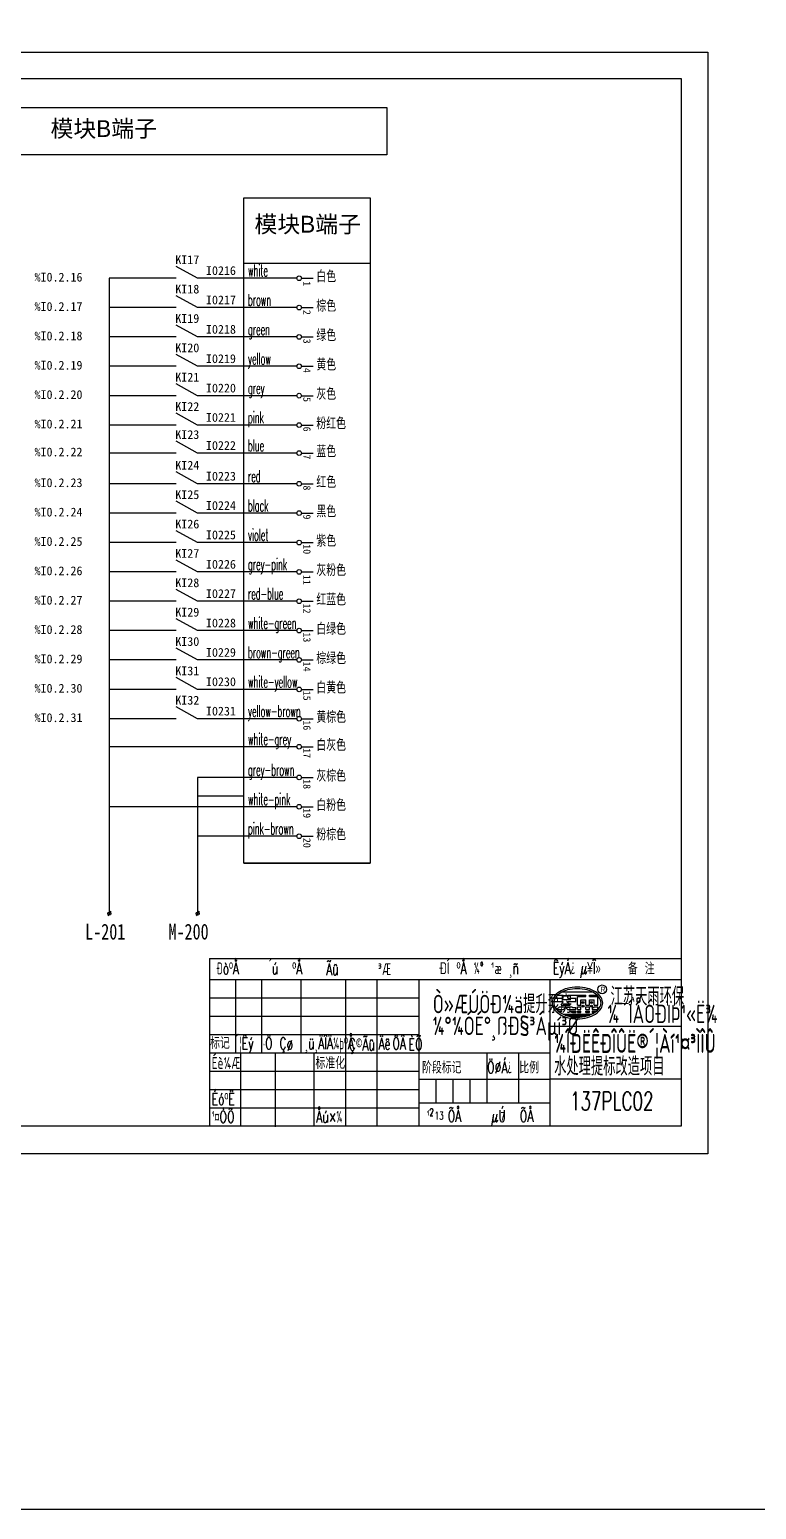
# Model space of a CAD drawing. Header units: millimetres. Extents: x 201 to 11482, y -7821 to 251.
# Drawn here: x 5332 to 5609, y -5888 to -5323 of the extents above; entities that cross this region are included whole.
import ezdxf
from ezdxf.enums import TextEntityAlignment as Align

# ---------------------------------------------------------------- set-up
doc = ezdxf.new("R2010")
doc.units = ezdxf.units.MM
doc.linetypes.add('CENTER2', pattern=[1.125, 0.75, -0.125, 0.125, -0.125])
doc.layers.add('LINE_THIN', color=2, linetype='Continuous')
doc.layers.add('TEXT', color=6, linetype='Continuous')
doc.layers.add('SECTION', color=3, linetype='CENTER2', lineweight=9)
doc.styles.add('HZ', font='txt', dxfattribs={"width": 0.67, "bigfont": 'hztxt'})
doc.styles.add('HZTXT', font='tssdeng.shx', dxfattribs={"width": 0.8, "bigfont": 'hztxt.shx'})

msp = doc.modelspace()

# ---------------------------------------------------------------- linework, layer by layer
for p, q in [((5018.517, -5342.16), (5580.621, -5342.16)), ((5580.621, -5342.16), (5580.621, -5741.704)), ((5396.077, -5418.293), (5387.903, -5413.779)), ((5461.974, -5412.694), (5413.678, -5412.694)), ((5387.903, -5418.293), (5362.384, -5418.293)), ((5362.384, -5418.293), (5362.384, -5660.596)), ((5433.942, -5418.293), (5396.077, -5418.293)), ((5435.734, -5418.293), (5440.214, -5418.293)), ((5396.077, -5429.492), (5387.903, -5424.978)), ((5387.903, -5429.492), (5362.384, -5429.492)), ((5433.942, -5429.492), (5396.077, -5429.492)), ((5435.734, -5429.492), (5440.214, -5429.492)), ((5396.077, -5440.691), (5387.903, -5436.177)), ((5387.903, -5440.691), (5362.384, -5440.691)), ((5433.942, -5440.691), (5396.077, -5440.691)), ((5435.734, -5440.691), (5440.214, -5440.691)), ((5396.077, -5451.89), (5387.903, -5447.376)), ((5387.903, -5451.89), (5362.384, -5451.89)), ((5433.942, -5451.89), (5396.077, -5451.89)), ((5435.734, -5451.89), (5440.214, -5451.89)), ((5396.077, -5463.088), (5387.903, -5458.574)), ((5387.903, -5463.088), (5362.384, -5463.088)), ((5433.942, -5463.088), (5396.077, -5463.088)), ((5435.734, -5463.088), (5440.214, -5463.088)), ((5396.077, -5474.287), (5387.903, -5469.773)), ((5387.903, -5474.287), (5362.384, -5474.287)), ((5433.942, -5474.287), (5396.077, -5474.287)), ((5435.734, -5474.287), (5440.214, -5474.287)), ((5396.077, -5484.975), (5387.903, -5480.461)), ((5387.903, -5484.975), (5362.384, -5484.975)), ((5433.942, -5484.975), (5396.077, -5484.975)), ((5435.734, -5484.975), (5440.214, -5484.975)), ((5396.077, -5496.685), (5387.903, -5492.171)), ((5387.903, -5496.685), (5362.384, -5496.685)), ((5433.942, -5496.685), (5396.077, -5496.685)), ((5435.734, -5496.685), (5440.214, -5496.685)), ((5396.077, -5507.884), (5387.903, -5503.37)), ((5387.903, -5507.884), (5362.384, -5507.884)), ((5433.942, -5507.884), (5396.077, -5507.884)), ((5435.734, -5507.884), (5440.214, -5507.884)), ((5396.077, -5519.083), (5387.903, -5514.569)), ((5387.903, -5519.083), (5362.384, -5519.083)), ((5433.942, -5519.083), (5396.077, -5519.083)), ((5435.734, -5519.083), (5440.214, -5519.083)), ((5396.077, -5530.282), (5387.903, -5525.767)), ((5387.903, -5530.282), (5362.384, -5530.282)), ((5433.942, -5530.282), (5396.077, -5530.282)), ((5435.734, -5530.282), (5440.214, -5530.282)), ((5396.077, -5541.48), (5387.903, -5536.966)), ((5387.903, -5541.48), (5362.384, -5541.48)), ((5433.942, -5541.48), (5396.077, -5541.48)), ((5435.734, -5541.48), (5440.214, -5541.48)), ((5396.077, -5552.679), (5387.903, -5548.165)), ((5387.903, -5552.679), (5362.384, -5552.679)), ((5433.942, -5552.679), (5396.077, -5552.679)), ((5435.734, -5552.679), (5440.214, -5552.679)), ((5387.903, -5563.878), (5362.384, -5563.878)), ((5396.077, -5563.878), (5387.903, -5559.364)), ((5433.942, -5563.878), (5396.077, -5563.878)), ((5435.734, -5563.878), (5440.214, -5563.878)), ((5387.903, -5575.077), (5362.384, -5575.077)), ((5396.077, -5575.077), (5387.903, -5570.563)), ((5433.942, -5575.077), (5396.077, -5575.077)), ((5435.734, -5575.077), (5440.214, -5575.077)), ((5387.903, -5586.276), (5362.384, -5586.276)), ((5396.077, -5586.276), (5387.903, -5581.762)), ((5433.942, -5586.276), (5396.077, -5586.276)), ((5435.734, -5586.276), (5440.214, -5586.276)), ((5433.942, -5596.964), (5362.384, -5596.964)), ((5435.734, -5596.964), (5440.214, -5596.964)), ((5433.942, -5608.674), (5396.077, -5608.674)), ((5396.077, -5608.674), (5396.077, -5660.596)), ((5435.734, -5608.674), (5440.214, -5608.674)), ((5433.942, -5619.872), (5362.384, -5619.872)), ((5396.077, -5615.728), (5413.678, -5615.728)), ((5435.734, -5619.872), (5440.214, -5619.872)), ((5433.942, -5631.071), (5396.077, -5631.071)), ((5435.734, -5631.071), (5440.214, -5631.071)), ((5434.838, -5641.374), (5413.678, -5641.374)), ((5413.678, -5641.374), (5461.974, -5641.374)), ((5362.991, -5659.626), (5361.862, -5661.417)), ((5396.684, -5659.622), (5395.555, -5661.414)), ((5530.621, -5741.704), (5530.621, -5685.704)), ((5532.546, -5692.844), (5535.603, -5692.844)), ((5533.574, -5691.64), (5535.603, -5691.64)), ((5535.377, -5690.437), (5546.659, -5690.437)), ((5535.603, -5692.844), (5535.603, -5691.64)), ((5537.408, -5692.844), (5537.408, -5691.64)), ((5537.408, -5691.64), (5544.207, -5691.64)), ((5537.408, -5692.844), (5540.416, -5692.844)), ((5540.416, -5694.047), (5540.416, -5692.844)), ((5541.018, -5695.513), (5541.018, -5692.242)), ((5541.018, -5692.242), (5544.207, -5692.242)), ((5542.402, -5695.513), (5542.402, -5693.445)), ((5542.402, -5693.445), (5544.207, -5693.445)), ((5544.207, -5692.242), (5544.207, -5691.64)), ((5544.207, -5695.513), (5544.207, -5693.445)), ((5545.59, -5692.242), (5545.59, -5691.64)), ((5545.59, -5691.64), (5548.462, -5691.64)), ((5545.59, -5692.242), (5548.779, -5692.242)), ((5545.59, -5693.445), (5547.395, -5693.445)), ((5545.59, -5695.513), (5545.59, -5693.445)), ((5547.395, -5695.513), (5547.395, -5693.445)), ((5548.779, -5695.513), (5548.779, -5692.242)), ((5532.05, -5694.047), (5535.603, -5694.047)), ((5533.092, -5697.166), (5535.738, -5697.166)), ((5533.697, -5697.767), (5535.062, -5697.767)), ((5534.227, -5696.114), (5538.844, -5696.114)), ((5534.794, -5695.513), (5538.221, -5695.513)), ((5535.604, -5698.97), (5546.431, -5698.97)), ((5536.319, -5699.271), (5545.717, -5699.271)), ((5537.31, -5697.166), (5540.416, -5697.166)), ((5537.408, -5694.047), (5540.416, -5694.047)), ((5537.432, -5694.358), (5537.408, -5694.047)), ((5538.03, -5697.767), (5540.416, -5697.767)), ((5539.123, -5698.258), (5540.416, -5698.258)), ((5539.689, -5696.454), (5540.416, -5696.454)), ((5540.416, -5697.166), (5540.416, -5696.454)), ((5540.416, -5698.258), (5540.416, -5697.767)), ((5541.018, -5695.513), (5542.402, -5695.513)), ((5541.018, -5696.114), (5542.402, -5696.114)), ((5541.018, -5697.166), (5541.018, -5696.114)), ((5541.018, -5697.166), (5542.402, -5697.166)), ((5541.018, -5698.258), (5541.018, -5697.767)), ((5541.018, -5697.767), (5542.402, -5697.767)), ((5541.018, -5698.258), (5542.402, -5698.258)), ((5542.402, -5697.166), (5542.402, -5696.114)), ((5542.402, -5698.258), (5542.402, -5697.767)), ((5544.207, -5695.513), (5545.59, -5695.513)), ((5544.207, -5696.114), (5545.59, -5696.114)), ((5544.207, -5697.166), (5544.207, -5696.114)), ((5544.207, -5697.166), (5545.59, -5697.166)), ((5544.207, -5698.258), (5544.207, -5697.767)), ((5544.207, -5697.767), (5545.59, -5697.767)), ((5544.207, -5698.258), (5545.59, -5698.258)), ((5545.59, -5697.166), (5545.59, -5696.114)), ((5545.59, -5698.258), (5545.59, -5697.767)), ((5546.644, -5696.454), (5547.395, -5696.454)), ((5546.644, -5696.454), (5546.644, -5697.166)), ((5546.644, -5697.166), (5548.944, -5697.166)), ((5546.644, -5697.767), (5546.644, -5698.258)), ((5546.644, -5697.767), (5548.338, -5697.767)), ((5546.644, -5698.258), (5547.699, -5698.258)), ((5547.395, -5695.513), (5548.779, -5695.513)), ((5547.395, -5696.454), (5547.395, -5696.114)), ((5547.395, -5696.114), (5548.779, -5696.114)), ((5548.779, -5697.345), (5548.779, -5696.114)), ((5580.621, -5703.704), (5530.621, -5703.704)), ((5580.621, -5703.704), (5530.621, -5703.704)), ((5538.321, -5699.813), (5543.715, -5699.813)), ((5580.621, -5723.704), (5530.621, -5723.704))]:
    msp.add_line(p, q)
at = {"color": 0}
for p, q in [((5400.621, -5677.704), (5580.621, -5677.704)), ((5400.621, -5677.704), (5580.621, -5677.704)), ((5400.621, -5685.704), (5580.621, -5685.704)), ((5400.621, -5685.704), (5580.621, -5685.704)), ((5400.621, -5713.704), (5530.621, -5713.704)), ((5400.621, -5713.704), (5530.621, -5713.704)), ((5480.621, -5723.704), (5530.621, -5723.704)), ((5480.621, -5723.704), (5530.621, -5723.704)), ((5480.621, -5732.704), (5530.621, -5732.704)), ((5480.621, -5732.704), (5530.621, -5732.704))]:
    msp.add_line(p, q, dxfattribs=at)
at = {"linetype": 'Continuous'}
msp.add_line((5580.621, -5703.704), (5530.621, -5703.704), dxfattribs=at)
for points in [[(741.178, -4154.422), (11482.36, -4154.422), (11482.36, -5887.788), (741.178, -5887.788)], [(5099.274, -5353.169), (5468.356, -5353.169), (5468.356, -5371.29), (5099.274, -5371.29)], [(5413.678, -5387.629), (5461.974, -5387.629), (5461.974, -5641.374), (5413.678, -5641.374)]]:
    msp.add_lwpolyline(points, close=True)
for points in [[(5550.679, -5694.649, 0.1452621), (5550.055, -5692.543, 0.1071711), (5547.895, -5690.406, 0.0774043), (5544.913, -5689.102, 0.0645214), (5541.018, -5688.597, 0.0645214), (5537.123, -5689.102, 0.0774043), (5534.141, -5690.406, 0.1071711), (5531.981, -5692.543, 0.1452621), (5531.356, -5694.649, 0.1452621), (5531.981, -5696.754, 0.1071711), (5534.141, -5698.891, 0.0774043), (5537.123, -5700.195, 0.0645214), (5541.018, -5700.7, 0.0645214), (5544.913, -5700.195, 0.0774043), (5547.895, -5698.891, 0.1071711), (5550.055, -5696.754, 0.1452621)], [(5550.043, -5694.649, 0.1452621), (5549.521, -5692.891, 0.1071711), (5547.553, -5690.943, 0.0774043), (5544.75, -5689.717, 0.0645214), (5541.018, -5689.234, 0.0645214), (5537.285, -5689.717, 0.0774043), (5534.483, -5690.943, 0.1071711), (5532.515, -5692.891, 0.1452621), (5531.993, -5694.649, 0.1452621), (5532.515, -5696.406, 0.1071711), (5534.483, -5698.354, 0.0774043), (5537.285, -5699.58, 0.0645214), (5541.018, -5700.063, 0.0645214), (5544.75, -5699.58, 0.0774043), (5547.553, -5698.354, 0.1071711), (5549.521, -5696.406, 0.1452621)]]:
    msp.add_lwpolyline(points, format="xyb", close=True)
for centre, radius in [((5434.838, -5418.293), 0.896), ((5434.838, -5429.492), 0.896), ((5434.838, -5440.691), 0.896), ((5434.838, -5451.89), 0.896), ((5434.838, -5463.088), 0.896), ((5434.838, -5474.287), 0.896), ((5434.838, -5484.975), 0.896), ((5434.838, -5496.685), 0.896), ((5434.838, -5507.884), 0.896), ((5434.838, -5519.083), 0.896), ((5434.838, -5530.282), 0.896), ((5434.838, -5541.48), 0.896), ((5434.838, -5552.679), 0.896), ((5434.838, -5563.878), 0.896), ((5434.838, -5575.077), 0.896), ((5434.838, -5586.276), 0.896), ((5434.838, -5596.964), 0.896), ((5434.838, -5608.674), 0.896), ((5434.838, -5619.872), 0.896), ((5434.838, -5631.071), 0.896), ((5362.384, -5660.6), 0.591), ((5396.077, -5660.596), 0.591), ((5550.457, -5689.481), 1.666), ((5543.187, -5694.462), 0.1), ((5543.187, -5695.864), 0.1), ((5546.394, -5694.462), 0.1), ((5546.394, -5695.864), 0.1)]:
    msp.add_circle(centre, radius)
for centre, radius, start, end in [((5530.92, -5692.431), 4.95, 293.80566, 311.92468), ((5530.92, -5692.431), 6.755, 300.38393, 307.81943), ((5530.92, -5692.431), 4.95, 321.503, 340.95126), ((5530.92, -5692.431), 6.755, 315.50262, 325.59469), ((5542.388, -5691.821), 7.372, 216.90779, 226.46812), ((5542.388, -5691.821), 5.567, 207.10998, 221.53659), ((5542.388, -5691.821), 7.372, 233.7656, 238.04867), ((5539.123, -5697.055), 1.203, 238.04867, 270), ((5542.388, -5691.821), 5.567, 230.45944, 231.79763), ((5539.689, -5695.25), 1.203, 231.79763, 270)]:
    msp.add_arc(centre, radius, start, end)
for p in [(5543.187, -5694.462), (5543.187, -5695.864), (5546.394, -5694.462), (5546.394, -5695.864)]:
    msp.add_point(p)
at = {"layer": 'LINE_THIN'}
for p, q in [((4993.517, -5332.16), (5590.825, -5332.16)), ((5590.825, -5332.16), (5590.825, -5752.16)), ((5590.825, -5752.16), (4993.517, -5752.16))]:
    msp.add_line(p, q, dxfattribs=at)
for centre in [(5543.187, -5694.462), (5543.187, -5695.864), (5546.394, -5694.462), (5546.394, -5695.864)]:
    msp.add_circle(centre, 0.401, dxfattribs=at)
at = {"layer": 'TEXT', "color": 0}
for p, q in [((5400.621, -5677.704), (5580.621, -5677.704)), ((5400.621, -5677.704), (5400.621, -5741.704)), ((5400.621, -5677.704), (5400.621, -5741.704)), ((5400.621, -5677.704), (5400.621, -5741.704)), ((5400.621, -5685.704), (5580.621, -5685.704)), ((5410.621, -5713.704), (5410.621, -5685.704)), ((5410.621, -5713.704), (5410.621, -5685.704)), ((5410.621, -5713.704), (5410.621, -5685.704)), ((5420.621, -5713.704), (5420.621, -5685.704)), ((5420.621, -5713.704), (5420.621, -5685.704)), ((5420.621, -5713.704), (5420.621, -5685.704)), ((5435.621, -5713.704), (5435.621, -5685.704)), ((5435.621, -5713.704), (5435.621, -5685.704)), ((5435.621, -5713.704), (5435.621, -5685.704)), ((5452.621, -5741.704), (5452.621, -5685.704)), ((5452.621, -5741.704), (5452.621, -5685.704)), ((5452.621, -5741.704), (5452.621, -5685.704)), ((5464.621, -5741.704), (5464.621, -5685.704)), ((5464.621, -5741.704), (5464.621, -5685.704)), ((5464.621, -5741.704), (5464.621, -5685.704)), ((5480.621, -5741.704), (5480.621, -5685.704)), ((5480.621, -5741.704), (5480.621, -5685.704)), ((5480.621, -5741.704), (5480.621, -5685.704)), ((5400.621, -5692.704), (5480.621, -5692.704)), ((5400.621, -5692.704), (5480.621, -5692.704)), ((5400.621, -5692.704), (5480.621, -5692.704)), ((5400.621, -5699.704), (5480.621, -5699.704)), ((5400.621, -5699.704), (5480.621, -5699.704)), ((5400.621, -5699.704), (5480.621, -5699.704)), ((5400.621, -5706.704), (5480.621, -5706.704)), ((5400.621, -5706.704), (5480.621, -5706.704)), ((5400.621, -5706.704), (5480.621, -5706.704)), ((5412.621, -5741.704), (5412.621, -5713.704)), ((5412.621, -5741.704), (5412.621, -5713.704)), ((5412.621, -5741.704), (5412.621, -5713.704)), ((5425.836, -5741.839), (5425.836, -5713.704)), ((5425.836, -5741.839), (5425.836, -5713.704)), ((5425.836, -5741.839), (5425.836, -5713.704)), ((5440.621, -5741.704), (5440.621, -5713.704)), ((5440.621, -5741.704), (5440.621, -5713.704)), ((5440.621, -5741.704), (5440.621, -5713.704)), ((5506.621, -5732.704), (5506.621, -5713.704)), ((5506.621, -5732.704), (5506.621, -5713.704)), ((5518.621, -5732.704), (5518.621, -5713.704)), ((5518.621, -5732.704), (5518.621, -5713.704)), ((5400.621, -5720.704), (5480.621, -5720.704)), ((5400.621, -5720.704), (5480.621, -5720.704)), ((5400.621, -5720.704), (5480.621, -5720.704)), ((5487.121, -5732.704), (5487.121, -5723.704)), ((5487.121, -5732.704), (5487.121, -5723.704)), ((5493.621, -5732.704), (5493.621, -5723.704)), ((5493.621, -5732.704), (5493.621, -5723.704)), ((5500.121, -5732.704), (5500.121, -5723.704)), ((5500.121, -5732.704), (5500.121, -5723.704)), ((5400.621, -5727.704), (5480.621, -5727.704)), ((5400.621, -5727.704), (5480.621, -5727.704)), ((5400.621, -5727.704), (5480.621, -5727.704)), ((5400.621, -5734.704), (5480.621, -5734.704)), ((5400.621, -5734.704), (5480.621, -5734.704)), ((5400.621, -5734.704), (5480.621, -5734.704)), ((5580.621, -5741.704), (5018.517, -5741.704)), ((5580.621, -5741.704), (5400.621, -5741.704))]:
    msp.add_line(p, q, dxfattribs=at)
at = {"layer": 'TEXT'}
for p, q in [((5400.621, -5713.704), (5530.621, -5713.704)), ((5506.621, -5732.704), (5506.621, -5713.704)), ((5518.621, -5732.704), (5518.621, -5713.704)), ((5480.621, -5723.704), (5530.621, -5723.704)), ((5487.121, -5732.704), (5487.121, -5723.704)), ((5493.621, -5732.704), (5493.621, -5723.704)), ((5500.121, -5732.704), (5500.121, -5723.704)), ((5480.621, -5732.704), (5530.621, -5732.704))]:
    msp.add_line(p, q, dxfattribs=at)

# ---------------------------------------------------------------- texts
at = {"color": 6, "linetype": 'ByBlock', "ltscale": 10, "width": 0.75}
for s, p in [('L-201', (5353.175, -5670.486)), ('M-200', (5384.973, -5670.471))]:
    msp.add_text(s, height=6, dxfattribs=at).set_placement(p)
at = {"color": 6, "char_height": 8, "width": 54.3121, "attachment_point": 1}
for insert in [(5339.943, -5358.051), (5417.785, -5394.499)]:
    msp.add_mtext('{\\fËÎÌå|b0|i0|c134|p2;\\H0.8x;模块B端子}', dxfattribs=dict(at, insert=insert))
at = {"color": 6, "linetype": 'ByBlock', "ltscale": 10, "char_height": 3.36, "width": 0.09421, "attachment_point": 1}
for s, insert in [('KI17', (5387.573, -5409.562)), ('%I0.2.16', (5333.846, -5416.202)), ('I0216', (5399.273, -5413.705)), ('KI18', (5387.573, -5420.761)), ('%I0.2.17', (5333.846, -5427.401)), ('I0217', (5399.273, -5424.903)), ('KI19', (5387.573, -5431.96)), ('%I0.2.18', (5333.846, -5438.6)), ('I0218', (5399.273, -5436.102)), ('KI20', (5387.573, -5443.159)), ('%I0.2.19', (5333.846, -5449.799)), ('I0219', (5399.273, -5447.301)), ('KI21', (5387.573, -5454.358)), ('%I0.2.20', (5333.846, -5460.998)), ('I0220', (5399.273, -5458.5)), ('KI22', (5387.573, -5465.556)), ('%I0.2.21', (5333.846, -5472.196)), ('I0221', (5399.273, -5469.699)), ('KI23', (5387.573, -5476.244)), ('%I0.2.22', (5333.846, -5482.884)), ('I0222', (5399.273, -5480.387)), ('KI24', (5387.573, -5487.954)), ('%I0.2.23', (5333.846, -5494.594)), ('I0223', (5399.273, -5492.097)), ('KI25', (5387.573, -5499.153)), ('%I0.2.24', (5333.846, -5505.793)), ('I0224', (5399.273, -5503.295)), ('KI26', (5387.573, -5510.352)), ('%I0.2.25', (5333.846, -5516.992)), ('I0225', (5399.273, -5514.494)), ('KI27', (5387.573, -5521.551)), ('%I0.2.26', (5333.846, -5528.191)), ('I0226', (5399.273, -5525.693)), ('KI28', (5387.573, -5532.75)), ('%I0.2.27', (5333.846, -5539.39)), ('I0227', (5399.273, -5536.892)), ('KI29', (5387.573, -5543.948)), ('%I0.2.28', (5333.846, -5550.588)), ('I0228', (5399.273, -5548.091)), ('KI30', (5387.573, -5555.147)), ('%I0.2.29', (5333.846, -5561.787)), ('I0229', (5399.273, -5559.29)), ('KI31', (5387.573, -5566.346)), ('%I0.2.30', (5333.846, -5572.986)), ('I0230', (5399.273, -5570.489)), ('KI32', (5387.573, -5577.545)), ('%I0.2.31', (5333.846, -5584.185)), ('I0231', (5399.273, -5581.687))]:
    msp.add_mtext(s, dxfattribs=dict(at, insert=insert))
at = {"char_height": 2.8, "width": 5.0353, "attachment_point": 1, "rotation": 270}
for s, insert in [('1', (5439.228, -5419.435)), ('2', (5439.228, -5430.397)), ('3', (5439.228, -5441.368)), ('4', (5439.228, -5452.487)), ('5', (5439.228, -5463.6)), ('6', (5439.228, -5474.9)), ('7', (5439.228, -5485.486)), ('8', (5439.228, -5497.317)), ('9', (5439.228, -5508.385)), ('10', (5439.228, -5519.729)), ('11', (5439.228, -5531.424)), ('12', (5439.228, -5542.385)), ('13', (5439.228, -5553.356)), ('14', (5439.228, -5564.476)), ('15', (5439.228, -5575.589)), ('16', (5439.228, -5586.888)), ('17', (5439.228, -5597.475)), ('18', (5439.228, -5609.305)), ('19', (5439.228, -5620.373)), ('20', (5439.228, -5631.718))]:
    msp.add_mtext(s, dxfattribs=dict(at, insert=insert))
at = {"layer": 'LINE_THIN', "style": 'HZTXT'}
msp.add_text('R', height=2.139, dxfattribs=at).set_placement((5549.834, -5690.625))
at = {"layer": 'SECTION', "color": 3, "style": 'HZ', "width": 0.67}
for s, height, p in [('江苏天雨环保', 6.9881, (5553.663, -5695.68)), ('Ò»ÆÚÖÐ¼ä提升泵房', 7, (5485.833, -5698.58)), ('¼¯ÍÅÓÐÏÞ¹«Ë¾', 6.98805, (5552.351, -5702.321)), ('¼°¼ÓÉ°¸ßÐ§³Áµí³Ø', 6.98805, (5485.668, -5706.886)), ('¼ÎÐËÊÐÎÛË®´¦Àí¹¤³ÌÎÛ', 6.98805, (5532.09, -5713.459)), ('¼ÎÐËÊÐÎÛË®´¦Àí¹¤³ÌÎÛ', 6.98805, (5532.09, -5713.694)), ('水处理提标改造项目', 6.9881, (5532.133, -5722.336)), ('137PLC02', 6.9881, (5538.197, -5735.563))]:
    msp.add_text(s, height=height, dxfattribs=at).set_placement(p)
at = {"layer": 'TEXT', "style": 'HZ'}
for s, width, p in [('white', 0.5, (5415.302, -5417.632)), ('白色', 0.67, (5441.398, -5419.882)), ('brown', 0.5, (5415.302, -5428.831)), ('棕色', 0.67, (5441.398, -5431.08)), ('green', 0.5, (5415.302, -5440.03)), ('绿色', 0.67, (5441.398, -5442.279)), ('yellow', 0.5, (5415.302, -5451.228)), ('黄色', 0.67, (5441.398, -5453.478)), ('grey', 0.5, (5415.302, -5462.427)), ('灰色', 0.67, (5441.398, -5464.677)), ('pink', 0.5, (5415.302, -5473.626)), ('粉红色', 0.67, (5441.398, -5475.876)), ('blue', 0.5, (5415.302, -5484.314)), ('蓝色', 0.67, (5441.398, -5486.564)), ('red', 0.5, (5415.302, -5496.024)), ('红色', 0.67, (5441.398, -5498.274)), ('black', 0.5, (5415.302, -5507.223)), ('黑色', 0.67, (5441.398, -5509.472)), ('violet', 0.5, (5415.302, -5518.421)), ('紫色', 0.67, (5441.398, -5520.671)), ('grey-pink', 0.5, (5415.302, -5529.62)), ('灰粉色', 0.67, (5441.398, -5531.87)), ('red-blue', 0.5, (5415.302, -5540.819)), ('红蓝色', 0.67, (5441.398, -5543.069)), ('white-green', 0.5, (5415.302, -5552.018)), ('白绿色', 0.67, (5441.398, -5554.268)), ('brown-green', 0.5, (5415.302, -5563.217)), ('棕绿色', 0.67, (5441.398, -5565.467)), ('white-yellow', 0.5, (5415.302, -5574.416)), ('白黄色', 0.67, (5441.398, -5576.666)), ('yellow-brown', 0.5, (5415.302, -5585.615)), ('黄棕色', 0.67, (5441.398, -5587.864)), ('white-grey', 0.5, (5415.302, -5596.302)), ('白灰色', 0.67, (5441.398, -5598.552)), ('grey-brown', 0.5, (5415.302, -5608.012)), ('灰棕色', 0.67, (5441.398, -5610.262)), ('white-pink', 0.5, (5415.302, -5619.211)), ('白粉色', 0.67, (5441.398, -5621.461)), ('pink-brown', 0.5, (5415.302, -5630.41)), ('粉棕色', 0.67, (5441.398, -5632.66)), ('标记', 0.67, (5400.838, -5712.174)), ('´¦Êý', 0.67, (5410.692, -5712.321)), ('´¦Êý', 0.67, (5410.692, -5712.321)), ('´¦Êý', 0.67, (5410.692, -5712.321)), ('·Ö Çø', 0.67, (5421.004, -5712.321)), ('·Ö Çø', 0.67, (5421.004, -5712.321)), ('·Ö Çø', 0.67, (5421.004, -5712.321)), ('¸ü¸ÄÎÄ¼þºÅ', 0.67, (5436.993, -5712.321)), ('¸ü¸ÄÎÄ¼þºÅ', 0.67, (5436.993, -5712.321)), ('¸ü¸ÄÎÄ¼þºÅ', 0.67, (5436.993, -5712.321)), ('Ç©Ãû', 0.67, (5453.77, -5712.734)), ('Ç©Ãû', 0.67, (5453.77, -5712.734)), ('Ç©Ãû', 0.67, (5453.77, -5712.734)), ('Äê', 0.67, (5465.077, -5712.443)), ('Äê', 0.67, (5465.077, -5712.443)), ('Äê', 0.67, (5465.077, -5712.443)), ('ÔÂ', 0.67, (5470.403, -5712.366)), ('ÔÂ', 0.67, (5470.403, -5712.366)), ('ÔÂ', 0.67, (5470.403, -5712.366)), ('ÈÕ', 0.67, (5476.587, -5712.674)), ('Éè¼Æ', 0.67, (5401.426, -5719.815)), ('Éè¼Æ', 0.67, (5401.426, -5719.815)), ('Éè¼Æ', 0.67, (5401.426, -5719.815)), ('ÖØÁ¿', 0.67, (5506.614, -5721.488)), ('ÖØÁ¿', 0.67, (5506.614, -5721.488)), ('ÖØÁ¿', 0.67, (5506.614, -5721.488)), ('阶段标记', 0.67, (5481.724, -5721.54)), ('比例', 0.67, (5518.825, -5721.56)), ('ÉóºË', 0.67, (5401.426, -5733.55)), ('ÉóºË', 0.67, (5401.426, -5733.55)), ('ÉóºË', 0.67, (5401.426, -5733.55)), ('¹¤ÒÕ', 0.67, (5401.426, -5740.375)), ('¹¤ÒÕ', 0.67, (5401.426, -5740.375)), ('¹¤ÒÕ', 0.67, (5401.426, -5740.375)), ('Åú×¼', 0.67, (5441.335, -5740.304)), ('¹²  ÕÅ', 0.67, (5483.505, -5740.027)), ('µÚ  ÕÅ', 0.67, (5508.138, -5740.027))]:
    msp.add_text(s, height=4.5, dxfattribs=dict(at, width=width)).set_placement(p)
at = {"layer": 'TEXT', "style": 'HZ', "width": 0.67}
for s, p in [('ÐòºÅ', (5407.599, -5683.725)), ('ÐòºÅ', (5407.599, -5683.725)), ('ÐòºÅ', (5407.599, -5683.725)), ('Ãû     ³Æ', (5457.538, -5684.059)), ('Ãû     ³Æ', (5457.538, -5684.059)), ('Ãû     ³Æ', (5457.538, -5684.059)), ('ÐÍ ºÅ ¼° ¹æ ¸ñ', (5503.539, -5683.667)), ('ÐÍ ºÅ ¼° ¹æ ¸ñ', (5503.539, -5683.667)), ('ÐÍ ºÅ ¼° ¹æ ¸ñ', (5503.539, -5683.667)), ('ÊýÁ¿', (5535.91, -5683.644)), ('ÊýÁ¿', (5535.91, -5683.644)), ('ÊýÁ¿', (5535.91, -5683.644)), ('µ¥Î»', (5546, -5683.583)), ('µ¥Î»', (5546, -5683.583)), ('µ¥Î»', (5546, -5683.583)), ('备 注', (5565.39, -5683.828))]:
    msp.add_text(s, height=4.5, dxfattribs=at).set_placement(p, align=Align.CENTER)
msp.add_text('´ú  ºÅ', height=4.5, dxfattribs=at).set_placement((5435.985, -5683.725), align=Align.RIGHT)
msp.add_text('´ú  ºÅ', height=4.5, dxfattribs=at).set_placement((5435.985, -5683.725), align=Align.RIGHT)
msp.add_text('´ú  ºÅ', height=4.5, dxfattribs=at).set_placement((5435.985, -5683.725), align=Align.RIGHT)
at = {"layer": 'TEXT', "color": 0, "style": 'HZ', "width": 0.67}
for s, height, p in [('标准化', 4.5, (5441.059, -5719.808)), ('Åú×¼', 4.5, (5441.335, -5740.304)), ('Åú×¼', 4.5, (5441.335, -5740.304)), ('13', 3, (5486.526, -5739.154)), ('7', 3, (5511.654, -5739.462))]:
    msp.add_text(s, height=height, dxfattribs=at).set_placement(p)

doc.saveas('drawing.dxf')
